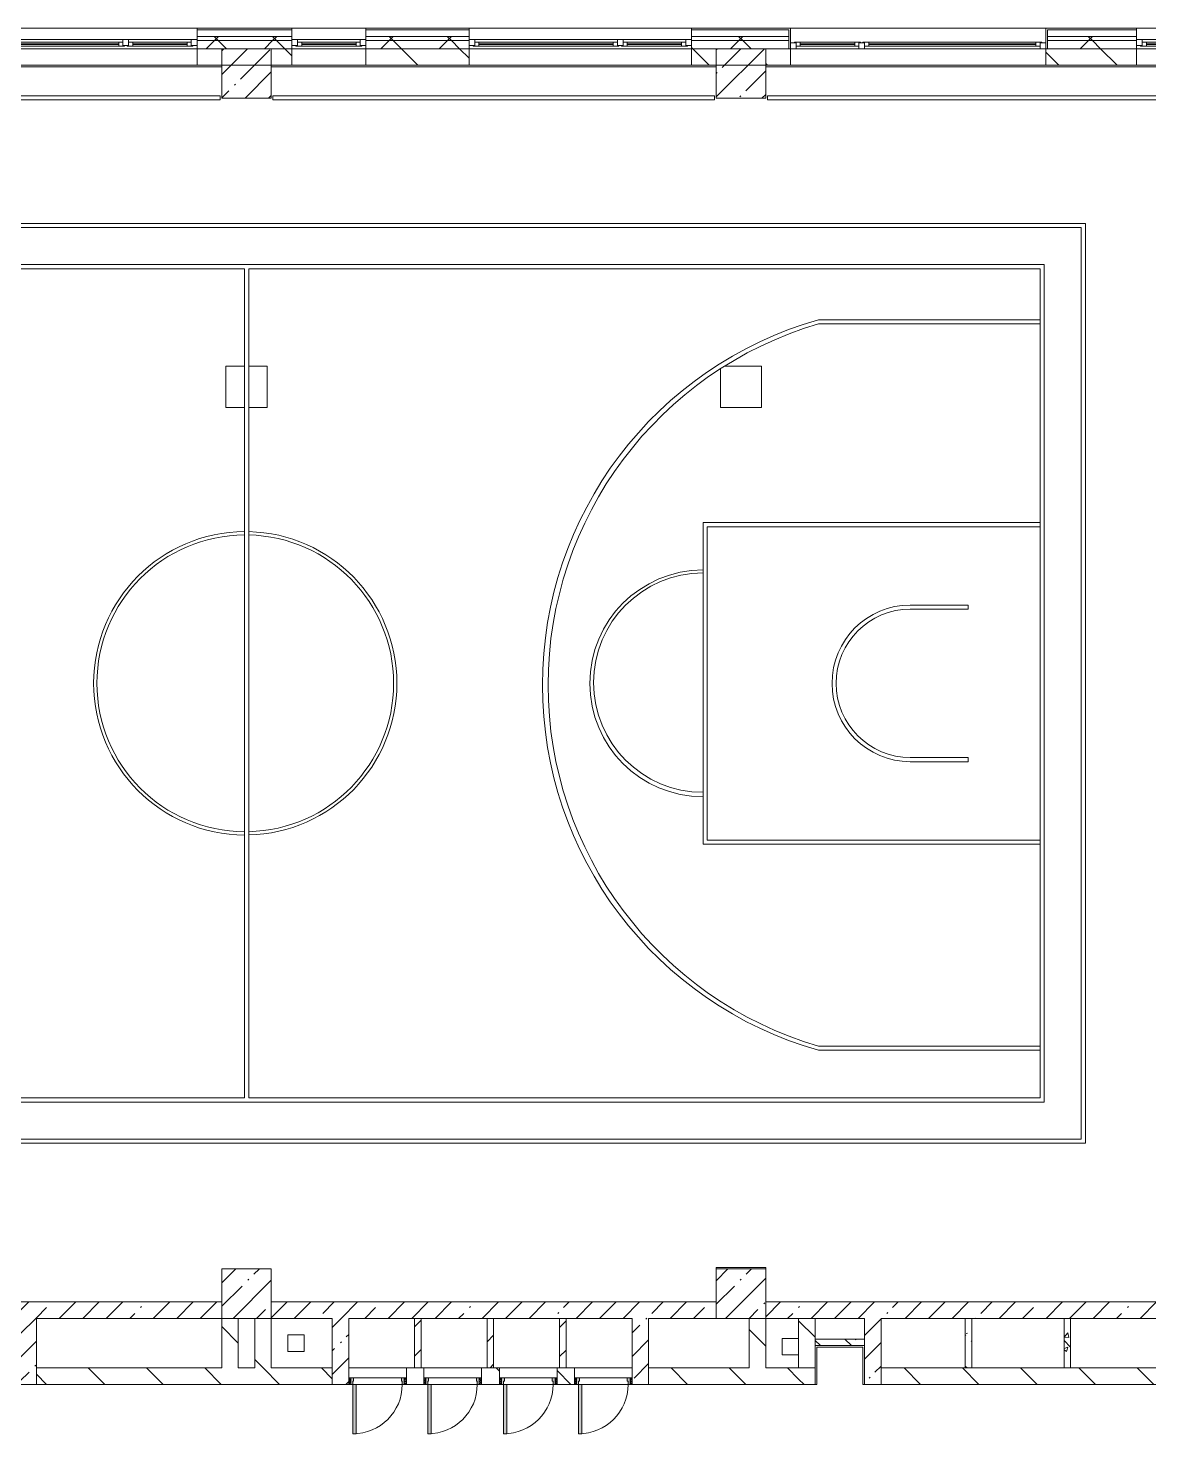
# Model space of a CAD drawing. Header units: millimetres. Extents: x -2766 to 205613, y -8553 to 29000.
# Drawn here: x 130413 to 144013, y 10300 to 27350 of the extents above; entities that cross this region are included whole.
import ezdxf

# ---------------------------------------------------------------- set-up
doc = ezdxf.new("R2010")
doc.units = ezdxf.units.MM
doc.linetypes.add('200_ШТРИХ__ш1_п0_6_', pattern=[800, 500, -300])
for name, color, linetype, lineweight in [('A-DETL-MBND-1', 7, '200_ШТРИХ__ш1_п0_6_', 9), ('A-GLAZ-2', 7, 'Continuous', 5), ('A-WALL', 7, 'Continuous', 9), ('A-WALL-3', 7, 'Continuous', 5), ('I-WALL-3', 7, 'Continuous', 5), ('S-COLS-2', 7, 'Continuous', 5)]:
    doc.layers.add(name, color=color, linetype=linetype, lineweight=lineweight)
for name, color, linetype, lineweight, true_color in [('A-DOOR-2', 7, 'Continuous', 5, 0xaaaaaa), ('A-DOOR-3', 7, 'Continuous', 5, 0xe2e2e2), ('A-DOOR-FRAM-3', 7, 'Continuous', 5, 0xe2e2e2), ('A-DOOR-FRAM-4', 7, 'Continuous', 5, 0xaaaaaa), ('A-FLOR-2', 7, 'Continuous', 5, 0xaaaaaa), ('I-WALL-5', 7, 'Continuous', 5, 0x787878)]:
    doc.layers.add(name, color=color, linetype=linetype, lineweight=lineweight, true_color=true_color)
pattern_1 = [(135, (78603, 0), (-353.5534, -353.5534), [])]
pattern_2 = [(45, (78603, 0), (-285.1231, 285.1231), []), (45, (78888.1, 0), (-285.1231, 285.1231), [504.031, -100.806, 16.764, -84.042])]
pattern_3 = [(45, (78603, 0), (-353.5534, 353.5534), []), (135, (78603, 0), (-353.5534, -353.5534), [])]
pattern_4 = [(135, (78603, 0), (-377.1708, -377.1708), [533.4, -88.9, 17.78, -88.9]), (135, (78603, 376.94), (-377.1708, -377.1708), []), (50, (78603, 0), (637.6445, -55.7866), [66.675, -733.425]), (355, (78603, 0), (-123.3494, 668.699), [53.34, -586.74]), (100.451, (78656.1, -4.65), (514.299, 612.908), [56.665, -623.315]), (46.184, (78603, 177.8), (948.776, -147.15), [100.012, -1100.137]), (96.636, (78682.05, 165.5), (830.909, 865.997), [84.998, -934.973]), (351.184, (78603, 177.8), (830.918, 865.988), [80.01, -880.11]), (21, (78691.9, 133.35), (530.6506, -357.9283), [66.675, -733.425]), (326, (78691.9, 133.35), (216.308, 644.6585), [53.34, -586.74]), (71.451, (78736.1, 103.5), (746.9596, 286.7243), [56.665, -623.315]), (37.5, (78602.98, 0), (10.8105, 295.9426), [16.764, -562.864, 16.764, -578.866, -588.962]), (37.5, (78602.98, 0), (10.8105, 295.9426), [-1175.258, 16.764, -572.198]), (7.5, (78602.98, 0), (233.8692, 350.6318), [16.764, -322.834, 16.764, -549.529, -224.472]), (7.5, (78602.98, 0), (233.8692, 350.6318), [-905.891, 16.764, -207.708]), (327.5, (78404.74, 0), (474.5678, -20.0513), [16.764, -205.486, 16.764, -676.656, -920.115]), (327.5, (78404.74, 0), (474.5678, -20.0513), [-915.67, 16.764, -903.351]), (317.5, (78315.84, 0), (518.4522, 88.9934), [16.764, -272.161, 16.764, -443.738, -653.415]), (317.5, (78315.84, 0), (518.4522, 88.9934), [-749.427, 16.764, -636.651])]
pattern_5 = [(45, (78602.98, 0), (-176.7767, 176.7767), [])]
pattern_6 = [(135, (1951.41, 164.685), (-14.14214, -14.14214), []), (225, (1951.41, 164.685), (14.14214, -14.14214), [])]
pattern_7 = [(45, (-171.384, 164.685), (-14.1421, 14.1421), []), (135, (-171.384, 164.685), (-14.1421, -14.1421), [])]

# ---------------------------------------------------------------- blocks, each defined once
blk = doc.blocks.new('BSC_Колонна _Прямоугольная - 600х600-23205375-2_2_1_птичка')
at = {"layer": 'S-COLS-2'}
h = blk.add_hatch(dxfattribs=at)
h.set_pattern_fill('FP_130', color=256, style=0, pattern_type=2)
h.set_pattern_definition([(45, (-54460, -12000), (-285.123, 285.123), []), (45, (-54174.88, -12000), (-285.123, 285.123), [504.031, -100.806, 16.764, -84.042])])
h.paths.add_polyline_path([(-192, -300), (300, -300), (300, 300), (-300, 298), (-300, -300)])
for p, q in [((300, 300), (-300, 300)), ((-300, 300), (-300, -300)), ((300, -300), (300, 300)), ((-300, -300), (300, -300))]:
    blk.add_line(p, q, dxfattribs=at)
blk = doc.blocks.new('BSC_Колонна _Прямоугольная - 600х600-V194-2_2_1_птичка')
at = {"layer": 'S-COLS-2'}
h = blk.add_hatch(dxfattribs=at)
h.set_pattern_fill('FP_139', color=256, style=0, pattern_type=2)
h.set_pattern_definition([(45, (-60460, -12000), (-285.1231, 285.1231), []), (45, (-60174.88, -12000), (-285.1231, 285.1231), [504.031, -100.806, 16.764, -84.042])])
h.paths.add_polyline_path([(300, -300), (300, 300), (-300, 300), (-300, -300), (208, -300)])
for p, q in [((300, 300), (-300, 300)), ((-300, 300), (-300, -300)), ((300, -300), (300, 300)), ((-300, -300), (300, -300))]:
    blk.add_line(p, q, dxfattribs=at)
blk = doc.blocks.new('120_Окно_СКБ_2Ст - 120_Окно_СКБ_2Ст 2700х2500 _мал створка справа_ 2-23206922-2_2_1_птичка')
at = {"layer": 'A-GLAZ-2'}
for p, q in [((-1350, -75), (-1350, -5)), ((-1350, -5), (-1280, -5)), ((1350, -5), (-1350, -5)), ((-1280, -75), (-1350, -75)), ((-1350, -75), (-1300, -75)), ((-1280, -75), (-1300, -75)), ((-1300, -75), (-1300, -85)), ((-1300, -85), (470, -85)), ((470, -85), (-1300, -85)), ((-1280, -5), (-1280, -75)), ((450, -35), (-1280, -35)), ((-1280, -35), (-1280, -75)), ((-1230, -85), (-1230, -35)), ((-1230, -55), (400, -55)), ((400, -65), (-1230, -65)), ((400, -85), (400, -35)), ((450, -75), (450, -5)), ((450, -5), (520, -5)), ((450, -75), (450, -35)), ((520, -75), (450, -75)), ((470, -75), (450, -75)), ((470, -75), (500, -75)), ((470, -85), (470, -75)), ((520, -75), (500, -75)), ((500, -75), (500, -85)), ((500, -85), (1300, -85)), ((1300, -85), (500, -85)), ((520, -5), (520, -75)), ((1280, -35), (520, -35)), ((520, -35), (520, -75)), ((570, -85), (570, -35)), ((570, -55), (1230, -55)), ((1230, -65), (570, -65)), ((1230, -85), (1230, -35)), ((1280, -75), (1280, -5)), ((1280, -5), (1350, -5)), ((1280, -75), (1280, -35)), ((1350, -75), (1280, -75)), ((1300, -75), (1280, -75)), ((1300, -75), (1350, -75)), ((1300, -85), (1300, -75)), ((1350, -5), (1350, -75))]:
    blk.add_line(p, q, dxfattribs=at)
blk = doc.blocks.new('120_Окно_СКБ_2Ст - 120_Окно_СКБ_2Ст 3100х2500 _мал_створка слева_ 2-19089248-2_2_1_птичка')
at = {"layer": 'A-GLAZ-2'}
for p, q in [((-1550, -75), (-1550, -5)), ((-1550, -5), (-1480, -5)), ((1550, -5), (-1550, -5)), ((-1480, -75), (-1550, -75)), ((-1550, -75), (-1500, -75)), ((-1480, -75), (-1500, -75)), ((-1500, -75), (-1500, -85)), ((-1500, -85), (670, -85)), ((670, -85), (-1500, -85)), ((-1480, -5), (-1480, -75)), ((650, -35), (-1480, -35)), ((-1480, -35), (-1480, -75)), ((-1430, -85), (-1430, -35)), ((-1430, -55), (600, -55)), ((600, -65), (-1430, -65)), ((600, -85), (600, -35)), ((650, -75), (650, -5)), ((650, -5), (720, -5)), ((650, -75), (650, -35)), ((720, -75), (650, -75)), ((670, -75), (650, -75)), ((670, -75), (700, -75)), ((670, -85), (670, -75)), ((720, -75), (700, -75)), ((700, -75), (700, -85)), ((700, -85), (1500, -85)), ((1500, -85), (700, -85)), ((720, -5), (720, -75)), ((1480, -35), (720, -35)), ((720, -35), (720, -75)), ((770, -85), (770, -35)), ((770, -55), (1430, -55)), ((1430, -65), (770, -65)), ((1430, -85), (1430, -35)), ((1480, -75), (1480, -5)), ((1480, -5), (1550, -5)), ((1480, -75), (1480, -35)), ((1550, -75), (1480, -75)), ((1500, -75), (1480, -75)), ((1500, -75), (1550, -75)), ((1500, -85), (1500, -75)), ((1550, -5), (1550, -75))]:
    blk.add_line(p, q, dxfattribs=at)
blk = doc.blocks.new('120_Окно_СКБ_2Ст - 120_Окно_СКБ_2Ст 3100х2500 _мал_створка слева_-22274797-2_2_1_птичка')
at = {"layer": 'A-GLAZ-2'}
for p, q in [((-1550, 45), (-1550, 115)), ((-1550, 115), (-1480, 115)), ((1550, 115), (-1550, 115)), ((-1480, 45), (-1550, 45)), ((-1550, 45), (-1500, 45)), ((-1480, 45), (-1500, 45)), ((-1500, 45), (-1500, 35)), ((-1500, 35), (670, 35)), ((670, 35), (-1500, 35)), ((-1480, 115), (-1480, 45)), ((650, 85), (-1480, 85)), ((-1480, 85), (-1480, 45)), ((-1430, 35), (-1430, 85)), ((-1430, 65), (600, 65)), ((600, 55), (-1430, 55)), ((600, 35), (600, 85)), ((650, 45), (650, 115)), ((650, 115), (720, 115)), ((650, 45), (650, 85)), ((720, 45), (650, 45)), ((670, 45), (650, 45)), ((670, 45), (700, 45)), ((670, 35), (670, 45)), ((720, 45), (700, 45)), ((700, 45), (700, 35)), ((700, 35), (1500, 35)), ((1500, 35), (700, 35)), ((720, 115), (720, 45)), ((1480, 85), (720, 85)), ((720, 85), (720, 45)), ((770, 35), (770, 85)), ((770, 65), (1430, 65)), ((1430, 55), (770, 55)), ((1430, 35), (1430, 85)), ((1480, 45), (1480, 115)), ((1480, 115), (1550, 115)), ((1480, 45), (1480, 85)), ((1550, 45), (1480, 45)), ((1500, 45), (1480, 45)), ((1500, 45), (1550, 45)), ((1500, 35), (1500, 45)), ((1550, 115), (1550, 45))]:
    blk.add_line(p, q, dxfattribs=at)
blk = doc.blocks.new('BSC_Колонна _Прямоугольная - 500х500-33455413-2_2_1_птичка')
at = {"layer": 'A-DETL-MBND-1'}
for p, q in [((-250, 250), (-23, 250)), ((-250, -250), (-250, 250)), ((27, 250), (250, 250)), ((250, 250), (250, -250)), ((-23, -250), (-250, -250)), ((250, -250), (27, -250))]:
    blk.add_line(p, q, dxfattribs=at)
blk = doc.blocks.new('120_Окно_СКБ_1Ст - 120_Окно_СКБ_1Ст 900х2500_h_-19906774-2_2_1_птичка')
at = {"layer": 'A-GLAZ-2'}
for p, q in [((-450, -75), (-450, -5)), ((-450, -5), (-380, -5)), ((450, -5), (-450, -5)), ((-380, -75), (-450, -75)), ((-450, -75), (-400, -75)), ((-380, -75), (-400, -75)), ((-400, -75), (-400, -85)), ((-400, -85), (400, -85)), ((400, -85), (-400, -85)), ((-380, -5), (-380, -75)), ((380, -35), (-380, -35)), ((-380, -35), (-380, -75)), ((-330, -85), (-330, -35)), ((-330, -55), (330, -55)), ((330, -65), (-330, -65)), ((330, -85), (330, -35)), ((380, -75), (380, -5)), ((380, -5), (450, -5)), ((380, -75), (380, -35)), ((450, -75), (380, -75)), ((400, -75), (380, -75)), ((400, -75), (450, -75)), ((400, -85), (400, -75)), ((450, -5), (450, -75))]:
    blk.add_line(p, q, dxfattribs=at)
blk = doc.blocks.new('110_Дверь_СКБ_1Ст - д-18 700x2100h_Технический шкаф ЭОМ и СС-V240-2_2_1_птичка')
at = {"layer": 'A-DOOR-2'}
h = blk.add_hatch(dxfattribs=at)
h.set_pattern_fill('FP_162', color=256, style=0, pattern_type=2)
h.set_pattern_definition(pattern_6)
h.paths.add_polyline_path([(362.5, 100), (337.5, 100), (337.5, 20), (362.5, 20), (362.5, 30.4)])
at = {"layer": 'A-DOOR-3'}
h = blk.add_hatch(color=256, dxfattribs=at)
h.paths.add_polyline_path([(337.5, 100), (312.5, 100), (312.5, 60), (302.5, 60), (302.5, 20), (337.5, 20), (337.5, 30.4)])
h.paths.add_polyline_path([(-312.5, 100), (-312.5, 20), (-277.5, 20), (-277.5, 60), (-287.5, 60), (-287.5, 100), (-297.5, 100)])
at = {"layer": 'A-DOOR-FRAM-3'}
blk.add_hatch(color=256, dxfattribs=at).paths.add_polyline_path([(272.5, 700), (272.5, 100), (312.5, 100), (312.5, 700)])
at = {"layer": 'A-DOOR-FRAM-4'}
h = blk.add_hatch(dxfattribs=at)
h.set_pattern_fill('FP_163', color=256, style=0, pattern_type=2)
h.set_pattern_definition(pattern_7)
h.paths.add_polyline_path([(-312.5, 100), (-337.5, 100), (-337.5, 20), (-312.5, 20), (-312.5, 30.4)])
at = {"layer": 'A-DOOR-2'}
for p, q in [((312.5, 700), (272.5, 700)), ((272.5, 700), (272.5, 100)), ((312.5, 100), (312.5, 700)), ((272.5, 100), (312.5, 100))]:
    blk.add_line(p, q, dxfattribs=at)
blk.add_arc((312.5, 100), 600, 90, 180, dxfattribs=at)
at = {"layer": 'A-DOOR-FRAM-4'}
for p, q in [((-312.5, 100), (-337.5, 100)), ((-337.5, 100), (-337.5, 20)), ((-337.5, 20), (-312.5, 20)), ((-287.5, 100), (-312.5, 100)), ((-312.5, 100), (-312.5, 20)), ((-312.5, 20), (-312.5, 100)), ((-312.5, 20), (-277.5, 20)), ((-287.5, 60), (-287.5, 100)), ((-287.5, 100), (272.5, 100)), ((-277.5, 60), (-287.5, 60)), ((-277.5, 20), (-277.5, 60)), ((302.5, 20), (-277.5, 20)), ((312.5, 60), (302.5, 60)), ((302.5, 60), (302.5, 20)), ((302.5, 20), (337.5, 20)), ((312.5, 100), (312.5, 60)), ((337.5, 100), (312.5, 100)), ((337.5, 20), (337.5, 100)), ((362.5, 100), (337.5, 100)), ((337.5, 100), (337.5, 20)), ((337.5, 20), (362.5, 20)), ((362.5, 20), (362.5, 100))]:
    blk.add_line(p, q, dxfattribs=at)
blk = doc.blocks.new('110_Дверь_СКБ_1Ст - д-18 700x2100h_Технический шкаф ЭОМ и СС-V241-2_2_1_птичка')
at = {"layer": 'A-DOOR-2'}
h = blk.add_hatch(dxfattribs=at)
h.set_pattern_fill('FP_162', color=256, style=0, pattern_type=2)
h.set_pattern_definition(pattern_6)
h.paths.add_polyline_path([(337.5, 100), (337.5, 20), (362.5, 20), (362.5, 100)])
at = {"layer": 'A-DOOR-3'}
h = blk.add_hatch(color=256, dxfattribs=at)
h.paths.add_polyline_path([(-297.5, 100), (-312.5, 100), (-312.5, 20), (-277.5, 20), (-277.5, 60), (-287.5, 60), (-287.5, 100)])
h.paths.add_polyline_path([(337.5, 100), (312.5, 100), (312.5, 60), (302.5, 60), (302.5, 20), (337.5, 20), (337.5, 30.4)])
at = {"layer": 'A-DOOR-FRAM-3'}
blk.add_hatch(color=256, dxfattribs=at).paths.add_polyline_path([(280.9, 700), (272.5, 700), (272.5, 100), (312.5, 100), (312.5, 700)])
at = {"layer": 'A-DOOR-FRAM-4'}
h = blk.add_hatch(dxfattribs=at)
h.set_pattern_fill('FP_163', color=256, style=0, pattern_type=2)
h.set_pattern_definition(pattern_7)
h.paths.add_polyline_path([(-337.5, 100), (-337.5, 20), (-312.5, 20), (-312.5, 100)])
at = {"layer": 'A-DOOR-2'}
for p, q in [((312.5, 700), (272.5, 700)), ((272.5, 700), (272.5, 100)), ((312.5, 100), (312.5, 700)), ((272.5, 100), (312.5, 100))]:
    blk.add_line(p, q, dxfattribs=at)
blk.add_arc((312.5, 100), 600, 90, 180, dxfattribs=at)
at = {"layer": 'A-DOOR-FRAM-4'}
for p, q in [((-312.5, 100), (-337.5, 100)), ((-337.5, 100), (-337.5, 20)), ((-337.5, 20), (-312.5, 20)), ((-287.5, 100), (-312.5, 100)), ((-312.5, 100), (-312.5, 20)), ((-312.5, 20), (-312.5, 100)), ((-312.5, 20), (-277.5, 20)), ((-287.5, 60), (-287.5, 100)), ((-287.5, 100), (272.5, 100)), ((-277.5, 60), (-287.5, 60)), ((-277.5, 20), (-277.5, 60)), ((302.5, 20), (-277.5, 20)), ((312.5, 60), (302.5, 60)), ((302.5, 60), (302.5, 20)), ((302.5, 20), (337.5, 20)), ((312.5, 100), (312.5, 60)), ((337.5, 100), (312.5, 100)), ((337.5, 20), (337.5, 100)), ((362.5, 100), (337.5, 100)), ((337.5, 100), (337.5, 20)), ((337.5, 20), (362.5, 20)), ((362.5, 20), (362.5, 100))]:
    blk.add_line(p, q, dxfattribs=at)
blk = doc.blocks.new('BSC_Колонна _Прямоугольная - 500х500-V246-2_2_1_птичка')
at = {"layer": 'A-DETL-MBND-1'}
for p, q in [((-250, -250), (-250, 216)), ((-198, 250), (250, 250)), ((250, 250), (250, -250)), ((250, -250), (-250, -250))]:
    blk.add_line(p, q, dxfattribs=at)

msp = doc.modelspace()

# ---------------------------------------------------------------- hatches: boundary and pattern name
at = {"layer": 'A-WALL-3'}
h = msp.add_hatch(dxfattribs=at)
h.set_pattern_fill('FP_121', color=256, style=0, pattern_type=2)
h.set_pattern_definition(pattern_3)
h.paths.add_polyline_path([(160542.7, 27200), (171763, 27200), (171762.5, 27250), (158953, 27250), (158953, 27200)])
h.paths.add_polyline_path([(155853, 27200), (156453, 27200), (156453, 27250), (154943, 27250), (154943, 27200), (155138, 27200)])
h.paths.add_polyline_path([(144763, 27200), (146563, 27200), (146563, 27250), (144763, 27250)])
h.paths.add_polyline_path([(151534.9, 27200), (152843, 27200), (152843, 27250), (147463, 27250), (147463, 27200), (149733.3, 27200)])
h.paths.add_polyline_path([(143558.2, 27200), (143863, 27200), (143863, 27250), (142783, 27250), (142783, 27200), (143427.8, 27200)])
h.paths.add_polyline_path([(129015.4, 27200), (129363.2, 27200), (129363.2, 27250), (128263.3, 27250), (128263.3, 27200), (128967.8, 27200)])
h.paths.add_polyline_path([(139358.2, 27200), (139643, 27200), (139643, 27250), (138463, 27250), (138463, 27200), (138923.9, 27200)])
h.paths.add_polyline_path([(132463.2, 27200), (133612.9, 27200), (133612.9, 27250), (132463.2, 27250), (132463.2, 27210)])
h.paths.add_polyline_path([(134512.9, 27200), (135763, 27200), (135763, 27250), (134512.9, 27250)])
h.paths.add_polyline_path([(120613, 27200), (123010, 27200), (123010, 27250), (120613, 27250)])
h.paths.add_polyline_path([(126110, 27200), (127363.3, 27200), (127363, 27250), (126110, 27250), (126110, 27210)])
h = msp.add_hatch(dxfattribs=at)
h.set_pattern_fill('FP_121', color=256, style=0, pattern_type=2)
h.set_pattern_definition(pattern_3)
h.paths.add_polyline_path([(171413, 27100), (171663, 27100), (171663, 27200), (158953, 27200), (158953, 27100), (171352, 27100)])
h.paths.add_polyline_path([(120847.8, 27100), (123010, 27100), (123010, 27200), (120663, 27200), (120663, 27100), (120763, 27100)])
h.paths.add_polyline_path([(143067.8, 27100), (143558.2, 27100), (143558.2, 27200), (142783, 27200), (142783, 27100)])
h.paths.add_polyline_path([(126110, 27100), (127363.3, 27100), (127363, 27200), (126110, 27200), (126110, 27140)])
h.paths.add_polyline_path([(128263.3, 27100), (129363.2, 27100), (129363.2, 27200), (128263.3, 27200)])
h.paths.add_polyline_path([(143863, 27100), (143863, 27200), (143558.2, 27200), (143558.2, 27100)])
h.paths.add_polyline_path([(132463.2, 27100), (133612.9, 27100), (133612.9, 27200), (132463.2, 27200), (132463.2, 27140)])
h.paths.add_polyline_path([(138923.9, 27100), (139643, 27100), (139643, 27200), (138463, 27200), (138463, 27100), (138767.8, 27100)])
h.paths.add_polyline_path([(155853, 27100), (156453, 27100), (156453, 27200), (154943, 27200), (154943, 27100), (155353, 27100)])
h.paths.add_polyline_path([(151534.9, 27100), (152843, 27100), (152843, 27200), (147463, 27200), (147463, 27100), (149733.3, 27100)])
h.paths.add_polyline_path([(134512.9, 27100), (135763, 27100), (135763, 27200), (134512.9, 27200)])
h.paths.add_polyline_path([(146130.2, 27100), (146563, 27100), (146563, 27200), (144763, 27200), (144763, 27100), (145383, 27100)])
at = {"layer": 'I-WALL-3'}
h = msp.add_hatch(dxfattribs=at)
h.set_pattern_fill('FP_126', color=256, style=0, pattern_type=2)
h.set_pattern_definition(pattern_1)
h.paths.add_polyline_path([(148832.5, 26900), (148913, 26900), (148913, 27100), (147463, 27100), (147463, 26900), (147931.7, 26900)])
h.paths.add_polyline_path([(129363.2, 26900), (129363.2, 27100), (128967.8, 27100), (128967.8, 26900)])
h.paths.add_polyline_path([(133363, 26900), (133612.9, 26902.7), (133612.9, 27100), (133363, 27100), (133363, 26926.4)])
h.paths.add_polyline_path([(132463.2, 26900), (132763, 26900), (132763, 27100), (132463.2, 27100), (132463.2, 26943.8)])
h.paths.add_polyline_path([(162703.7, 26900), (162803, 26900), (162803, 27100), (159753, 27100), (159753, 26900), (162675.5, 26900)])
h.paths.add_polyline_path([(135763, 26900), (135763, 27100), (134512.9, 27100), (134512.9, 26900), (135608, 26900)])
h.paths.add_polyline_path([(138463, 26900), (138763, 26900), (138763, 27100), (138463, 27100), (138463, 26900.9)])
h.paths.add_polyline_path([(139363, 26900), (139663, 26900), (139663, 27100), (139363, 27100), (139363, 26943.8)])
h.paths.add_polyline_path([(142763, 26900), (143863, 26900), (143863, 27100), (142763, 27100), (142763, 26943.8)])
h.paths.add_polyline_path([(145363, 26900), (146563, 26900), (146563, 27100), (145363, 27100), (145363, 26943.8)])
h.paths.add_polyline_path([(158953, 26900), (159253, 26900), (159253, 27100), (158953, 27100), (158953, 26943.8)])
h.paths.add_polyline_path([(149413, 26900), (152143, 26900), (152143, 27100), (149413, 27100), (149413, 26943.8)])
h.paths.add_polyline_path([(152643, 26900), (152843, 26900), (152843, 27100), (152643, 27100), (152643, 26943.8)])
h.paths.add_polyline_path([(154943, 26900), (155353, 26900), (155353, 27100), (154943, 27100), (154943, 26938.3)])
h.paths.add_polyline_path([(155853, 26900), (156453, 26900), (156453, 27100), (155853, 27100), (155853, 26943.8)])
h = msp.add_hatch(dxfattribs=at)
h.set_pattern_fill('FP_123', color=256, style=0, pattern_type=2)
h.set_pattern_definition(pattern_2)
h.paths.add_polyline_path([(130513, 10900), (130513, 11900), (130313, 11900), (130313, 10900)])
h = msp.add_hatch(dxfattribs=at)
h.set_pattern_fill('FP_123', color=256, style=0, pattern_type=2)
h.set_pattern_definition(pattern_2)
h.paths.add_polyline_path([(131717.7, 11700), (132763, 11700), (132763, 11900), (130513, 11900), (130513, 11700), (130816.9, 11700)])
h = msp.add_hatch(dxfattribs=at)
h.set_pattern_fill('FP_123', color=256, style=0, pattern_type=2)
h.set_pattern_definition(pattern_2)
h.paths.add_polyline_path([(140463.3, 11700), (144763, 11700), (144763, 11900), (139363, 11900), (139363, 11700), (140288.4, 11700)])
h.paths.add_polyline_path([(133519.3, 11700), (138763, 11700), (138763, 11900), (133363, 11900), (133363, 11700)])
h = msp.add_hatch(dxfattribs=at)
h.set_pattern_fill('FP_126', color=256, style=0, pattern_type=2)
h.set_pattern_definition(pattern_1)
h.paths.add_polyline_path([(132963, 11100), (132963, 11700), (132763, 11700), (132763, 11100)])
h = msp.add_hatch(dxfattribs=at)
h.set_pattern_fill('FP_126', color=256, style=0, pattern_type=2)
h.set_pattern_definition(pattern_1)
h.paths.add_polyline_path([(133163, 11100), (133363, 11100), (133363, 11700), (133163, 11700), (133163, 11154.1)])
h = msp.add_hatch(dxfattribs=at)
h.set_pattern_fill('FP_123', color=256, style=0, pattern_type=2)
h.set_pattern_definition(pattern_2)
h.paths.add_polyline_path([(134255.6, 10900), (134303, 10900), (134303, 11700), (134103, 11700), (134103, 10900), (134129.1, 10900)])
h = msp.add_hatch(dxfattribs=at)
h.set_pattern_fill('FP_127', color=256, style=0, pattern_type=2)
h.set_pattern_definition(pattern_5)
h.paths.add_polyline_path([(135102.2, 11100), (135182.2, 11100), (135182.2, 11700), (135102.2, 11700), (135102.2, 11290.1)])
h = msp.add_hatch(dxfattribs=at)
h.set_pattern_fill('FP_127', color=256, style=0, pattern_type=2)
h.set_pattern_definition(pattern_5)
h.paths.add_polyline_path([(135982.2, 11100), (136062.2, 11100), (136062.2, 11700), (135982.2, 11700), (135982.2, 11283.5)])
h = msp.add_hatch(dxfattribs=at)
h.set_pattern_fill('FP_127', color=256, style=0, pattern_type=2)
h.set_pattern_definition(pattern_5)
h.paths.add_polyline_path([(136942.2, 11100), (136942.2, 11700), (136862.2, 11700), (136862.2, 11100)])
h = msp.add_hatch(dxfattribs=at)
h.set_pattern_fill('FP_123', color=256, style=0, pattern_type=2)
h.set_pattern_definition(pattern_2)
h.paths.add_polyline_path([(137943, 10900), (137943, 11700), (137743, 11700), (137743, 10900)])
h = msp.add_hatch(dxfattribs=at)
h.set_pattern_fill('FP_126', color=256, style=0, pattern_type=2)
h.set_pattern_definition(pattern_1)
h.paths.add_polyline_path([(139163, 11100), (139363, 11100), (139363, 11700), (139163, 11700), (139163, 11200)])
h = msp.add_hatch(dxfattribs=at)
h.set_pattern_fill('FP_126', color=256, style=0, pattern_type=2)
h.set_pattern_definition(pattern_1)
h.paths.add_polyline_path([(139852.6, 11100), (139963, 11100), (139963, 11700), (139763, 11700), (139763, 11100), (139824.7, 11100)])
h = msp.add_hatch(dxfattribs=at)
h.set_pattern_fill('FP_123', color=256, style=0, pattern_type=2)
h.set_pattern_definition(pattern_2)
h.paths.add_polyline_path([(140563, 10900), (140763, 10900), (140763, 11700), (140563, 11700), (140563, 11100)])
h = msp.add_hatch(dxfattribs=at)
h.set_pattern_fill('FP_126', color=256, style=0, pattern_type=2)
h.set_pattern_definition(pattern_1)
h.paths.add_polyline_path([(138923.9, 10900), (139763, 10900), (139763, 11100), (137943, 11100), (137943, 10900), (138023.2, 10900)])
h.paths.add_polyline_path([(136833, 10900), (137043, 10900), (137043, 11100), (136833, 11100), (136833, 10969.6)])
h.paths.add_polyline_path([(135913, 10900), (136133, 10900), (136133, 11100), (135913, 11100), (135913, 10969.6)])
h.paths.add_polyline_path([(131717.7, 10900), (134103, 10900), (134103, 11100), (130513, 11100), (130513, 10900), (130876.4, 10900)])
h.paths.add_polyline_path([(129916.1, 10900), (130313, 10900), (130313, 11100), (125863.7, 11100), (125863.7, 10900), (128114.6, 10900)])
h.paths.add_polyline_path([(135003, 10900), (135213, 10900), (135213, 11100), (135003, 11100), (135003, 10969.6)])
h = msp.add_hatch(dxfattribs=at)
h.set_pattern_fill('FP_126', color=256, style=0, pattern_type=2)
h.set_pattern_definition(pattern_1)
h.paths.add_polyline_path([(139890.4, 10900), (139963, 10905.5), (139963, 11100), (139763, 11100), (139763, 10900), (139824.7, 10900)])
h = msp.add_hatch(dxfattribs=at)
h.set_pattern_fill('FP_126', color=256, style=0, pattern_type=2)
h.set_pattern_definition(pattern_1)
h.paths.add_polyline_path([(144763, 10900), (145163, 10900), (145163, 11100), (140763, 11100), (140763, 10900), (144328.6, 10900)])
at = {"layer": 'I-WALL-5'}
h = msp.add_hatch(dxfattribs=at)
h.set_pattern_fill('FP_134', color=256, style=0, pattern_type=2)
h.set_pattern_definition(pattern_4)
h.paths.add_polyline_path([(141783, 11100), (141863, 11100), (141863, 11700), (141783, 11700), (141783, 11525)])
h = msp.add_hatch(dxfattribs=at)
h.set_pattern_fill('FP_134', color=256, style=0, pattern_type=2)
h.set_pattern_definition(pattern_4)
h.paths.add_polyline_path([(143063, 11100), (143063, 11700), (142983, 11700), (142983, 11100)])
h = msp.add_hatch(dxfattribs=at)
h.set_pattern_fill('FP_134', color=256, style=0, pattern_type=2)
h.set_pattern_definition(pattern_4)
h.paths.add_polyline_path([(140563, 11370), (140563, 11450), (139963, 11450), (139963, 11370), (140542, 11370)])
at = {"layer": 'S-COLS-2'}
h = msp.add_hatch(dxfattribs=at)
h.set_pattern_fill('FP_123', color=256, style=0, pattern_type=2)
h.set_pattern_definition(pattern_2)
h.paths.add_polyline_path([(132763, 26500), (133363, 26500), (133363, 27100), (132763, 27100), (132763, 26880)])
h = msp.add_hatch(dxfattribs=at)
h.set_pattern_fill('FP_123', color=256, style=0, pattern_type=2)
h.set_pattern_definition(pattern_2)
h.paths.add_polyline_path([(139363, 26500), (139363, 27100), (138763, 27100), (138763, 26500), (138923.9, 26500)])

# ---------------------------------------------------------------- linework, layer by layer
at = {"layer": 'A-FLOR-2'}
for p, q in [((143243, 24981.3), (122886.6, 24981.3)), ((122936.6, 24931.3), (143193, 24931.3)), ((143193, 24931.3), (143193, 13874.4)), ((143243, 13824.4), (143243, 24981.3)), ((142743, 24481.3), (123386.6, 24481.3)), ((123436.6, 24431.3), (133039.8, 24431.3)), ((133039.8, 24431.3), (133039.8, 14374.4)), ((133089.8, 14374.4), (133089.8, 24431.3)), ((133089.8, 24431.3), (142693, 24431.3)), ((142693, 24431.3), (142693, 14374.4)), ((142743, 14324.4), (142743, 24481.3)), ((142693, 23812.8), (140003.3, 23812.8)), ((140003.3, 23762.8), (142693, 23762.8)), ((138603.3, 21352.8), (138603.3, 17452.8)), ((142693, 21352.8), (138603.3, 21352.8)), ((138653.3, 17502.8), (138653.3, 21302.8)), ((138653.3, 21302.8), (142693, 21302.8)), ((141818, 20352.8), (141118, 20352.8)), ((141118, 20302.8), (141818, 20302.8)), ((141818, 20302.8), (141818, 20352.8)), ((141818, 18502.8), (141118, 18502.8)), ((141118, 18452.8), (141818, 18452.8)), ((141818, 18452.8), (141818, 18502.8)), ((138603.3, 17452.8), (142693, 17452.8)), ((142693, 17502.8), (138653.3, 17502.8)), ((142693, 15002.8), (140003.3, 15002.8)), ((140003.3, 14952.8), (142693, 14952.8)), ((123386.6, 14324.4), (142743, 14324.4)), ((133039.8, 14374.4), (123436.6, 14374.4)), ((142693, 14374.4), (133089.8, 14374.4)), ((122886.6, 13824.4), (143243, 13824.4)), ((143193, 13874.4), (122936.6, 13874.4)), ((138763, 12300), (138763, 12320)), ((138763, 12320), (139363, 12320)), ((139363, 12320), (139363, 12300)), ((133563, 11500), (133763, 11500)), ((133563, 11300), (133563, 11500)), ((133763, 11500), (133763, 11300)), ((139563, 11457), (139763, 11457)), ((139563, 11257), (139563, 11457)), ((133763, 11300), (133563, 11300)), ((139763, 11257), (139563, 11257)), ((140542, 11350), (139983, 11350)), ((139983, 11350), (139983, 10900)), ((140542, 10900), (140542, 11350)), ((139983, 10900), (139963, 10900)), ((140563, 10900), (140542, 10900))]:
    msp.add_line(p, q, dxfattribs=at)
for centre, radius, start, end in [((141258, 19382.8), 4604.2, 105.81331, 254.18669), ((141287.5, 19382.8), 4564.4, 106.34112, 253.65888), ((133048.1, 19403.3), 1840, 90.26005, 180), ((133048.1, 19403.3), 1800, 90.26583, 180), ((133048.1, 19403.3), 1840, 0, 88.70133), ((133048.1, 19403.3), 1800, 0, 88.67247), ((138603.3, 19402.8), 1375, 90, 270), ((138603.3, 19411.7), 1330, 90, 270), ((141118, 19402.8), 950, 90, 270), ((141118, 19402.8), 900, 90, 270), ((133048.1, 19403.3), 1840, 180, 269.73995), ((133048.1, 19403.3), 1800, 180, 269.73417), ((133048.1, 19403.3), 1800, 271.32753, 360), ((133048.1, 19403.3), 1840, 271.29867, 360)]:
    msp.add_arc(centre, radius, start, end, dxfattribs=at)
at = {"layer": 'A-WALL'}
for p, q in [((133612.9, 27330), (132463.2, 27330)), ((135763, 27330), (134512.9, 27330)), ((139643, 27330), (138463, 27330)), ((139643, 27100), (139643, 27330)), ((142783, 27330), (142783, 27100)), ((143863, 27330), (142783, 27330)), ((133612.9, 27250), (132463.2, 27250)), ((133612.9, 27200), (132463.2, 27200)), ((135763, 27250), (134512.9, 27250)), ((135763, 27200), (134512.9, 27200)), ((139643, 27250), (138463, 27250)), ((139643, 27200), (138463, 27200)), ((143863, 27250), (142783, 27250)), ((143863, 27200), (142783, 27200)), ((133612.9, 27100), (132463.2, 27100)), ((135763, 27100), (134512.9, 27100)), ((139663, 27100), (138463, 27100)), ((143863, 27100), (142763, 27100)), ((135182.2, 11700), (135102.2, 11700)), ((136062.2, 11700), (135982.2, 11700)), ((136942.2, 11700), (136862.2, 11700)), ((139963, 11700), (139763, 11700)), ((141863, 11700), (141783, 11700)), ((143063, 11700), (142983, 11700)), ((139963, 11370), (139963, 11450)), ((140563, 11370), (140563, 11450)), ((130513, 10900), (130513, 11100)), ((134103, 10900), (134103, 11100)), ((135102.2, 11100), (135182.2, 11100)), ((135982.2, 11100), (136062.2, 11100)), ((136862.2, 11100), (136942.2, 11100)), ((137943, 10900), (137943, 11100)), ((140763, 10900), (140763, 11100)), ((141783, 11100), (141863, 11100)), ((142983, 11100), (143063, 11100))]:
    msp.add_line(p, q, dxfattribs=at)
at = {"layer": 'A-WALL-3'}
for p, q in [((120513, 27350), (134512.9, 27350)), ((132463.2, 27350), (132463.2, 27100)), ((133612.9, 27100), (133612.9, 27350)), ((134512.9, 27350), (134512.9, 27100)), ((171913, 27350), (134512.9, 27350)), ((135763, 27100), (135763, 27350)), ((138463, 27350), (138463, 27100)), ((139663, 27100), (139663, 27350)), ((142763, 27350), (142763, 27100)), ((143863, 27100), (143863, 27350))]:
    msp.add_line(p, q, dxfattribs=at)
at = {"layer": 'I-WALL-3'}
for p, q in [((129363.2, 27100), (132463.2, 27100)), ((132463.2, 27100), (132463.2, 26900)), ((133612.9, 26900), (133612.9, 27100)), ((133612.9, 27100), (134512.9, 27100)), ((134512.9, 27100), (134512.9, 26900)), ((135763, 26900), (135763, 27100)), ((135763, 27100), (138463, 27100)), ((138463, 27100), (138463, 26900)), ((139663, 26900), (139663, 27100)), ((139663, 27100), (142763, 27100)), ((142763, 27100), (142763, 26900)), ((143863, 26900), (143863, 27100)), ((143863, 27100), (144743, 27100)), ((132763, 26880), (127363, 26880)), ((144763, 26900), (128967.8, 26900)), ((138763, 26880), (133363, 26880)), ((144743, 26880), (139363, 26880)), ((127384.3, 26529), (132742, 26529)), ((132742, 26479), (127384.3, 26479)), ((132742, 26479), (132742, 26529)), ((133383, 26529), (138743, 26529)), ((133383, 26529), (133383, 26479)), ((138743, 26479), (133383, 26479)), ((138743, 26479), (138743, 26529)), ((139384, 26529), (144763, 26529)), ((139384, 26529), (139384, 26479)), ((144763.5, 26479), (139384, 26479)), ((132763, 11900), (127363, 11900)), ((138763, 11900), (133363, 11900)), ((144763, 11900), (139363, 11900)), ((130513, 11100), (130513, 11700)), ((130513, 11700), (132763, 11700)), ((132763, 11700), (132763, 11100)), ((132963, 11100), (132963, 11700)), ((133163, 11700), (133163, 11100)), ((133363, 11100), (133363, 11700)), ((133363, 11700), (134103, 11700)), ((134103, 11700), (134103, 11100)), ((134303, 10980), (134303, 11700)), ((134303, 11700), (135102.2, 11700)), ((135102.2, 11700), (135102.2, 11100)), ((135182.2, 11100), (135182.2, 11700)), ((135182.2, 11700), (135982.2, 11700)), ((135982.2, 11700), (135982.2, 11100)), ((136062.2, 11100), (136062.2, 11700)), ((136062.2, 11700), (136862.2, 11700)), ((136862.2, 11700), (136862.2, 11100)), ((136942.2, 11100), (136942.2, 11700)), ((136942.2, 11700), (137743, 11700)), ((137743, 11700), (137743, 10980)), ((137943, 11100), (137943, 11700)), ((137943, 11700), (138763, 11700)), ((139163, 11700), (139163, 11100)), ((139363, 11100), (139363, 11700)), ((139363, 11700), (139763, 11700)), ((139763, 11700), (139763, 11100)), ((139963, 11450), (139963, 11700)), ((139963, 11700), (140563, 11700)), ((140563, 11700), (140563, 11450)), ((140763, 11100), (140763, 11700)), ((140763, 11700), (141783, 11700)), ((141783, 11700), (141783, 11100)), ((141863, 11100), (141863, 11700)), ((141863, 11700), (142983, 11700)), ((142983, 11700), (142983, 11100)), ((143063, 11100), (143063, 11700)), ((143063, 11700), (144763, 11700)), ((140563, 11450), (139963, 11450)), ((139963, 10900), (139963, 11370)), ((139963, 11370), (140563, 11370)), ((140563, 11370), (140563, 10900)), ((132763, 11100), (130513, 11100)), ((133163, 11100), (132963, 11100)), ((134103, 11100), (133363, 11100)), ((134303, 11100), (135102.2, 11100)), ((135003, 11100), (135003, 10980)), ((135182.2, 11100), (135982.2, 11100)), ((135213, 10980), (135213, 11100)), ((135913, 11100), (135913, 10980)), ((136062.2, 11100), (136862.2, 11100)), ((136133, 10980), (136133, 11100)), ((136833, 11100), (136833, 10980)), ((136942.2, 11100), (137743, 11100)), ((137043, 10980), (137043, 11100)), ((139163, 11100), (137943, 11100)), ((139963, 11100), (139363, 11100)), ((141783, 11100), (140763, 11100)), ((142983, 11100), (141863, 11100)), ((145163, 11100), (143063, 11100)), ((125863.7, 10900), (134303, 10900)), ((135003, 10900), (135213, 10900)), ((135913, 10900), (136133, 10900)), ((136833, 10900), (137043, 10900)), ((137743, 10900), (139963, 10900)), ((140563, 10900), (145363, 10900))]:
    msp.add_line(p, q, dxfattribs=at)
at = {"layer": 'S-COLS-2'}
for p, q in [((133363, 27100), (132763, 27100)), ((132763, 27100), (132763, 26500)), ((133363, 26500), (133363, 27100)), ((139363, 27100), (138763, 27100)), ((138763, 27100), (138763, 26500)), ((139363, 26500), (139363, 27100)), ((132763, 26500), (133363, 26500)), ((138763, 26500), (139363, 26500))]:
    msp.add_line(p, q, dxfattribs=at)

# ---------------------------------------------------------------- block references
at = {"layer": 'A-DETL-MBND-1'}
for name, p in [('BSC_Колонна _Прямоугольная - 500х500-33455413-2_2_1_птичка', (133063, 23000)), ('BSC_Колонна _Прямоугольная - 500х500-V246-2_2_1_птичка', (139063, 23000))]:
    msp.add_blockref(name, p, dxfattribs=at)
at = {"layer": 'A-DOOR-2', "rotation": 180}
for name, p in [('110_Дверь_СКБ_1Ст - д-18 700x2100h_Технический шкаф ЭОМ и СС-V240-2_2_1_птичка', (134665.5, 11000)), ('110_Дверь_СКБ_1Ст - д-18 700x2100h_Технический шкаф ЭОМ и СС-V241-2_2_1_птичка', (135575.5, 11000)), ('110_Дверь_СКБ_1Ст - д-18 700x2100h_Технический шкаф ЭОМ и СС-V240-2_2_1_птичка', (136495.5, 11000)), ('110_Дверь_СКБ_1Ст - д-18 700x2100h_Технический шкаф ЭОМ и СС-V240-2_2_1_птичка', (137405.5, 11000))]:
    msp.add_blockref(name, p, dxfattribs=at)
at = {"layer": 'A-GLAZ-2'}
for name, p in [('120_Окно_СКБ_2Ст - 120_Окно_СКБ_2Ст 3100х2500 _мал_створка слева_ 2-19089248-2_2_1_птичка', (130913.2, 27215)), ('120_Окно_СКБ_1Ст - 120_Окно_СКБ_1Ст 900х2500_h_-19906774-2_2_1_птичка', (134062.9, 27215)), ('120_Окно_СКБ_2Ст - 120_Окно_СКБ_2Ст 2700х2500 _мал створка справа_ 2-23206922-2_2_1_птичка', (137113, 27215)), ('120_Окно_СКБ_1Ст - 120_Окно_СКБ_1Ст 900х2500_h_-19906774-2_2_1_птичка', (144313, 27215))]:
    msp.add_blockref(name, p, dxfattribs=at)
at = {"layer": 'A-GLAZ-2', "rotation": 180}
msp.add_blockref('120_Окно_СКБ_2Ст - 120_Окно_СКБ_2Ст 3100х2500 _мал_створка слева_-22274797-2_2_1_птичка', (141213, 27215), dxfattribs=at)
at = {"layer": 'S-COLS-2'}
for name, p in [('BSC_Колонна _Прямоугольная - 600х600-23205375-2_2_1_птичка', (133063, 12000)), ('BSC_Колонна _Прямоугольная - 600х600-V194-2_2_1_птичка', (139063, 12000))]:
    msp.add_blockref(name, p, dxfattribs=at)

doc.saveas('drawing.dxf')
